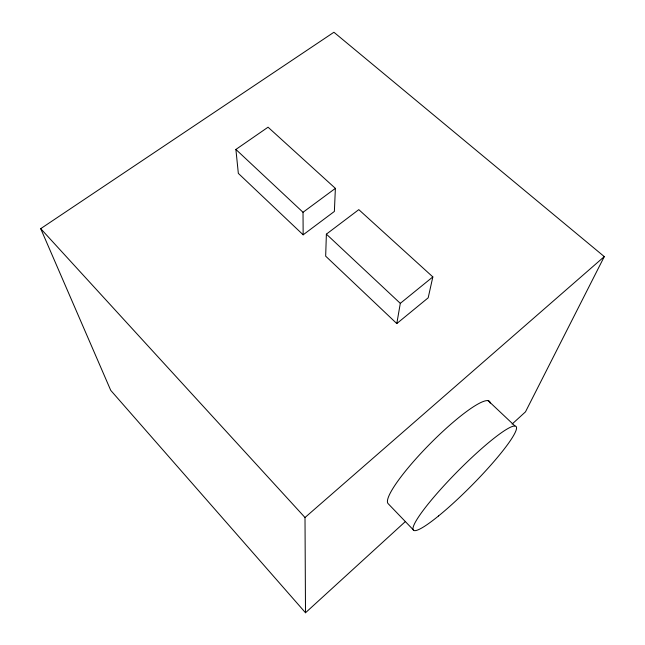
<?xml version="1.0" encoding="UTF-8"?>
<svg xmlns="http://www.w3.org/2000/svg" width="645" height="645" viewBox="0 0 645 645"><rect width="100%" height="100%" fill="white"/><g stroke="black" fill="none" stroke-linecap="round" stroke-linejoin="round"><path stroke-width="0.97" d="M326.378 234.143L325.669 256.154L396.804 323.564L428.183 297.821L432.843 276.915L358.797 209.641L326.378 234.143L400.303 303.352L396.804 323.564M335.384 188.372L334.376 211.439L303.158 234.812L238.336 173.384L235.893 149.438L268.054 127.194L335.384 188.372L303.021 212.278L303.158 234.812M405.092 521.805L305.504 612.75L110.747 390.37L40.708 228.661L333.917 32.25L604.292 256.605L525.481 411.857L512.106 424.071M305.504 612.75L305.004 517.516L604.292 256.605M400.303 303.352L432.843 276.915M235.893 149.438L303.021 212.278M488.112 400.634L514.912 425.918M413.493 530.045L388.121 503.64A72.014 12.368 -45.3 0 1 433.996 439.866A72.014 12.368 -45.3 0 1 490.208 403.109M40.708 228.661L305.004 517.516M438.519 515.968A72.917 9.973 -45.3 0 0 516.556 427.966A72.917 9.973 -45.3 0 0 439.358 490.797A72.917 9.973 -45.3 0 0 438.519 515.968"/></g></svg>
